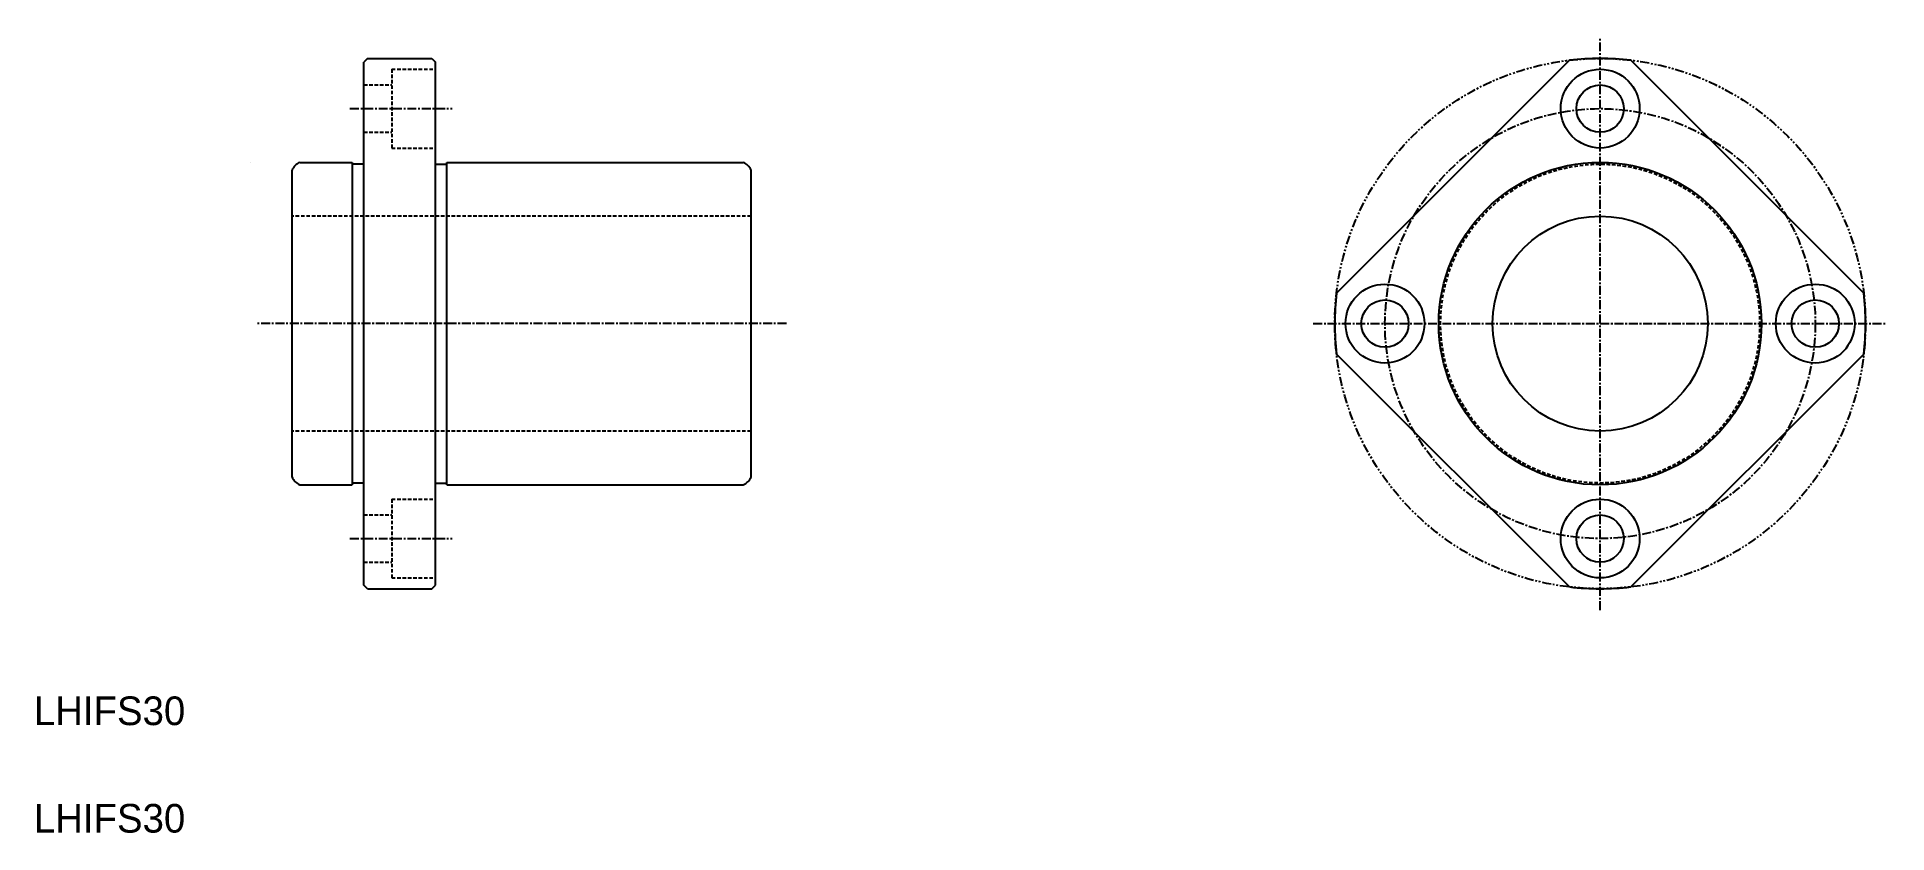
# Model space of a CAD drawing. Extents: x 141 to 399, y 125 to 236.
import ezdxf

# ---------------------------------------------------------------- set-up
doc = ezdxf.new("R2010")
doc.units = 0
for name, pattern in [('CENTER', [2, 1.25, -0.25, 0.25, -0.25]), ('DASHED', [0.75, 0.5, -0.25]), ('PHANTOM', [2.5, 1.25, -0.25, 0.25, -0.25, 0.25, -0.25])]:
    doc.linetypes.add(name, pattern=pattern)
doc.layers.get('0').update_dxf_attribs({"linetype": 'CONTINUOUS'})
doc.layers.add('CENTER', color=1, linetype='CENTER')

msp = doc.modelspace()

# ---------------------------------------------------------------- linework, layer by layer
at = {"color": 7, "linetype": 'CONTINUOUS'}
for p, q in [((186.96, 232.64), (186.46, 232.14)), ((186.96, 232.64), (195.96, 232.64)), ((195.96, 232.64), (196.46, 232.14)), ((354.6, 232.39), (322.11, 199.9)), ((395.61, 199.9), (363.12, 232.39)), ((186.46, 159.14), (186.46, 232.14)), ((196.46, 159.14), (196.46, 232.14)), ((170.71, 218.14), (170.71, 218.14)), ((176.46, 174.23), (176.46, 217.05)), ((177.55, 218.14), (184.86, 218.14)), ((184.86, 218.14), (184.86, 173.14)), ((186.46, 217.89), (184.86, 217.89)), ((196.46, 217.89), (198.06, 217.89)), ((198.06, 218.14), (239.37, 218.14)), ((198.06, 173.14), (198.06, 218.14)), ((240.46, 174.23), (240.46, 217.05)), ((354.6, 158.89), (322.11, 191.38)), ((395.61, 191.38), (363.12, 158.89)), ((177.55, 173.14), (184.86, 173.14)), ((186.46, 173.39), (184.86, 173.39)), ((196.46, 173.39), (198.06, 173.39)), ((198.06, 173.14), (239.37, 173.14)), ((186.96, 158.64), (186.46, 159.14)), ((186.96, 158.64), (195.96, 158.64)), ((195.96, 158.64), (196.46, 159.14))]:
    msp.add_line(p, q, dxfattribs=at)
at = {"color": 3, "linetype": 'DASHED'}
for p, q in [((190.36, 231.14), (190.36, 220.14)), ((190.36, 231.14), (196.46, 231.14)), ((186.46, 228.94), (190.36, 228.94)), ((186.46, 222.34), (190.36, 222.34)), ((190.36, 220.14), (196.46, 220.14)), ((240.46, 210.64), (176.46, 210.64)), ((240.46, 180.64), (176.46, 180.64)), ((190.36, 171.14), (190.36, 160.14)), ((190.36, 171.14), (196.46, 171.14)), ((186.46, 168.94), (190.36, 168.94)), ((186.46, 162.34), (190.36, 162.34)), ((190.36, 160.14), (196.46, 160.14))]:
    msp.add_line(p, q, dxfattribs=at)
at = {"color": 3, "linetype": 'PHANTOM'}
msp.add_circle((358.86, 195.64), 37, dxfattribs=at)
at = {"color": 7, "linetype": 'CONTINUOUS'}
for centre, radius in [((358.86, 225.64), 5.5), ((358.86, 225.64), 3.3), ((358.86, 195.64), 22.5), ((358.86, 195.64), 15), ((328.86, 195.64), 5.5), ((328.86, 195.64), 3.3), ((388.86, 195.64), 5.5), ((388.86, 195.64), 3.3), ((358.86, 165.64), 5.5), ((358.86, 165.64), 3.3)]:
    msp.add_circle(centre, radius, dxfattribs=at)
at = {"color": 3, "linetype": 'DASHED'}
msp.add_circle((358.86, 195.64), 22.25, dxfattribs=at)
at = {"color": 7, "linetype": 'CONTINUOUS'}
for centre, radius, start, end in [((358.86, 195.64), 37, 83.3917, 96.6083), ((178.31, 216.29), 2, 112.3316, 157.6684), ((238.61, 216.29), 2, 22.3316, 67.6684), ((358.86, 195.64), 37, 173.3917, 186.6083), ((358.86, 195.64), 37, 353.3917, 6.6083), ((178.31, 174.99), 2, 202.3316, 247.6684), ((238.61, 174.99), 2, 292.3316, 337.6684), ((358.86, 195.64), 37, 263.3917, 276.6083)]:
    msp.add_arc(centre, radius, start, end, dxfattribs=at)
at = {"layer": 'CENTER', "color": 1, "linetype": 'CENTER'}
for p, q in [((358.86, 155.64), (358.86, 235.64)), ((184.54, 225.64), (198.81, 225.64)), ((245.39, 195.64), (171.56, 195.64)), ((318.86, 195.64), (398.86, 195.64)), ((184.54, 165.64), (198.81, 165.64))]:
    msp.add_line(p, q, dxfattribs=at)
msp.add_circle((358.86, 195.64), 30, dxfattribs=at)

# ---------------------------------------------------------------- texts
at = {"color": 7, "linetype": 'CONTINUOUS'}
for p in [(140.46, 139.61), (140.46, 124.61)]:
    msp.add_text('LHIFS30', height=4, dxfattribs=at).set_placement(p)

doc.saveas('drawing.dxf')
